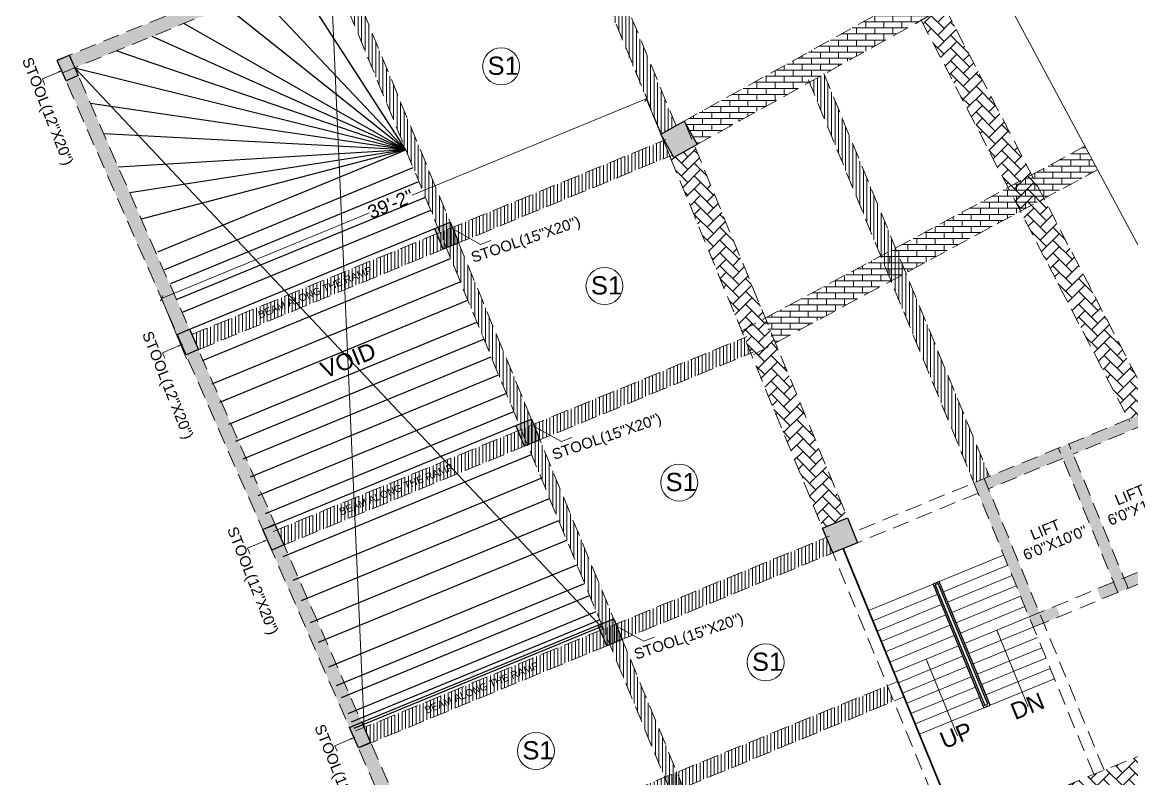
# Model space of a CAD drawing. Header units: inches. Extents: x 1182429 to 1211915, y -922309 to -906718.
# Drawn here: x 1182429 to 1183425, y -919487 to -918809 of the extents above; entities that cross this region are included whole.
import ezdxf
from ezdxf.enums import TextEntityAlignment as Align

# ---------------------------------------------------------------- set-up
doc = ezdxf.new("R2010")
doc.units = ezdxf.units.IN
doc.header["$LTSCALE"] = 6
doc.header["$PDMODE"] = 2
doc.linetypes.add('CONTINOUS', pattern=[2000000.0, 1000000.0, 1000000.0])
doc.linetypes.add('DASHED2', pattern=[0.375, 0.25, -0.125])
for name, color, linetype in [('A-CUTOUT', 3, 'CONTINOUS'), ('COLL SIZE', 160, 'Continuous'), ('DIM', 7, 'Continuous'), ('door', 5, 'Continuous'), ('FITTING', 24, 'Continuous'), ('FURNITURE', 7, 'Continuous'), ('Plot Boundary', 245, 'Continuous'), ('TW', 5, 'Continuous')]:
    doc.layers.add(name, color=color, linetype=linetype)
for name, color, linetype, lineweight in [('col hatch', 13, 'Continuous', 30), ('column', 240, 'Continuous', 25), ('v.b', 200, 'Continuous', 5), ('W', 250, 'Continuous', 5), ('wall', 7, 'Continuous', 30)]:
    doc.layers.add(name, color=color, linetype=linetype, lineweight=lineweight)
doc.styles.add('A', font='arial.ttf')
doc.styles.add('ARI', font='arial.ttf')
doc.styles.add('style1', font='arial.ttf')
doc.dimstyles.new('Copy(2) of AA', dxfattribs={"dimtxt": 12, "dimasz": 4, "dimexe": 0.18, "dimexo": 0, "dimgap": 0.09, "dimtad": 0, "dimdec": 0, "dimzin": 0, "dimdsep": 46, "dimlunit": 3, "dimtxsty": 'ARI', "dimblk": 'OBLIQUE', "dimcen": 0.09, "dimclrd": 7, "dimclre": 7, "dimclrt": 7, "dimadec": 0, "dimazin": 0, "dimtfac": 1, "dimtdec": 0, "dimtofl": 0, "dimtmove": 0, "dimatfit": 3, "dimfxl": 1, "dimtolj": 1, "dimtzin": 0, "dimlwd": 5, "dimlwe": 5, "dimarcsym": 0})
pattern_1 = [(45, (44398.922, -17805.9864), (0, 11.494727835), [24.384, -8.128]), (135, (44404.6695, -17800.239), (1e-15, 11.494727835), [24.384, -8.128])]

# ---------------------------------------------------------------- blocks, each defined once
blk = doc.blocks.new('_Oblique')
at = {"layer": 'DIM', "color": 0, "lineweight": -2}
blk.add_line((-0.5, -0.5), (0.5, 0.5), dxfattribs=at)
blk = doc.blocks.new('*D169')
at = {"layer": 'Defpoints', "color": 0, "ltscale": 6, "transparency": 16777216}
for p in [(1183011.4, -918931.62, -11738.61), (1182554.31, -919056.48), (1182576.61, -919110.65, 491.71)]:
    blk.add_point(p, dxfattribs=at)
at = {"layer": 'wall', "color": 7, "lineweight": 5, "ltscale": 6, "transparency": 16777216}
for p, q in [((1182989.1, -918877.46), (1182778.99, -918963.97)), ((1183011.4, -918931.62), (1182989.03, -918877.29)), ((1182554.31, -919056.48), (1182740.72, -918979.73)), ((1182576.61, -919110.65), (1182554.24, -919056.31))]:
    blk.add_line(p, q, dxfattribs=at)
at = {"layer": 'wall', "color": 7, "lineweight": 5, "ltscale": 6, "transparency": 16777216, "xscale": 4, "yscale": 4, "zscale": 4}
for p, rotation in [((1182989.1, -918877.46), 22.37905699583454), ((1182554.31, -919056.48), 202.3790569958345)]:
    blk.add_blockref('_Oblique', p, dxfattribs=dict(at, rotation=rotation))
at = {"layer": 'wall', "color": 7, "ltscale": 6, "transparency": 16777216, "insert": (1182759.86, -918971.85), "char_height": 12, "attachment_point": 5, "rotation": 22.37906, "style": 'ARI'}
blk.add_mtext('\\A1;39\'-2"', dxfattribs=at)

msp = doc.modelspace()

# ---------------------------------------------------------------- hatches: boundary and pattern name
at = {"layer": 'A-CUTOUT', "lineweight": 0, "ltscale": 0.3}
h = msp.add_hatch(dxfattribs=at)
h.set_pattern_fill('AR-BRSTD', color=256, scale=0.08)
h.set_pattern_definition([(0, (-20156.255, -15772.317), (0, 5.419344), []), (90, (-20156.255, -15772.317), (-8.128, 5.419344), [5.419344, -5.419344])])
h.paths.add_polyline_path([(1183270.67, -918760.25), (1183290.62, -918749.19), (1183301.99, -918770.33), (1183034.75, -918918.42), (1183023.12, -918897.42)])
h = msp.add_hatch(dxfattribs=at)
h.set_pattern_fill('AR-BRSTD', color=256, scale=0.08)
h.set_pattern_definition([(0, (-20085.908, -15950.374), (0, 5.419344), []), (90, (-20085.908, -15950.374), (-8.128, 5.419344), [5.419344, -5.419344])])
h.paths.add_polyline_path([(1183343.79, -918940.84), (1183382.49, -918920.03), (1183393.87, -918941.19), (1183105.1, -919096.47), (1183093.46, -919075.48)])
at = {"layer": 'col hatch', "lineweight": 25, "ltscale": 100, "true_color": 0x52271e}
h = msp.add_hatch(color=19, dxfattribs=at)
h.dxf.hatch_style = 1
h.paths.add_polyline_path([(1182799.38, -918993.86), (1182813.25, -918988.15), (1182820.85, -919006.65), (1182806.98, -919012.35)])
h = msp.add_hatch(color=19, dxfattribs=at)
h.dxf.hatch_style = 1
h.paths.add_polyline_path([(1182872.24, -919170.55), (1182886.11, -919164.85), (1182893.71, -919183.35), (1182879.84, -919189.05)])
h = msp.add_hatch(color=19, dxfattribs=at)
h.dxf.hatch_style = 1
h.paths.add_polyline_path([(1182946.08, -919349.62), (1182959.95, -919343.91), (1182967.56, -919362.41), (1182953.68, -919368.12)])
at = {"layer": 'COLL SIZE', "lineweight": 25, "ltscale": 100}
h = msp.add_hatch(color=256, dxfattribs=at)
h.dxf.hatch_style = 1
h.paths.add_polyline_path([(1182468.58, -918861.41), (1182460.55, -918843.09), (1182471.54, -918838.27), (1182479.57, -918856.59)])
h = msp.add_hatch(color=256, dxfattribs=at)
h.dxf.hatch_style = 1
h.paths.add_polyline_path([(1182576.32, -919107.15), (1182568.29, -919088.83), (1182579.28, -919084.01), (1182587.31, -919102.33)])
h = msp.add_hatch(color=256, dxfattribs=at)
h.dxf.hatch_style = 1
h.paths.add_polyline_path([(1182653.09, -919282.24), (1182645.06, -919263.92), (1182656.05, -919259.1), (1182664.07, -919277.42)])
h = msp.add_hatch(color=256, dxfattribs=at)
h.dxf.hatch_style = 1
h.paths.add_polyline_path([(1182730.88, -919459.68), (1182722.85, -919441.36), (1182733.84, -919436.54), (1182741.87, -919454.86)])
at = {"layer": 'column', "ltscale": 10}
h = msp.add_hatch(color=256, dxfattribs=at)
h.dxf.hatch_style = 1
h.paths.add_polyline_path([(1183002.13, -918909.06), (1183023.12, -918897.42), (1183034.75, -918918.42), (1183013.76, -918930.05)])
h = msp.add_hatch(color=256, dxfattribs=at)
h.dxf.hatch_style = 1
h.paths.add_polyline_path([(1183438.63, -919168.81), (1183484.25, -919279.8), (1183469.35, -919285.93), (1183473.15, -919295.18), (1183497.3, -919285.25), (1183444.08, -919155.76), (1183283.14, -919221.9), (1183286.94, -919231.15), (1183336.36, -919351.39), (1183360.51, -919341.47), (1183356.71, -919332.22), (1183341.81, -919338.34), (1183296.19, -919227.35), (1183362.85, -919199.99), (1183408.4, -919310.97), (1183393.5, -919317.1), (1183397.3, -919326.35), (1183436.36, -919310.3), (1183432.55, -919301.05), (1183417.65, -919307.17), (1183372.04, -919196.18)])
h = msp.add_hatch(color=256, dxfattribs=at)
h.dxf.hatch_style = 1
h.paths.add_polyline_path([(1183147.4, -919262.55), (1183169.6, -919253.43), (1183178.73, -919275.63), (1183156.53, -919284.75)])
at = {"layer": 'door', "lineweight": 0, "ltscale": 0.3}
h = msp.add_hatch(dxfattribs=at)
h.set_pattern_fill('AR-HBONE', color=256, scale=0.08)
h.set_pattern_definition(pattern_1)
h.paths.add_polyline_path([(1183396.42, -919116.08), (1183421.79, -919164.92), (1183444.08, -919155.76), (1183256.83, -918795.35), (1183235.84, -918806.99)])
h = msp.add_hatch(dxfattribs=at)
h.set_pattern_fill('AR-HBONE', color=256, scale=0.08)
h.set_pattern_definition(pattern_1)
h.paths.add_polyline_path([(1183130.62, -919221.72), (1183147.4, -919262.55), (1183169.6, -919253.43), (1183032.44, -918919.69), (1183011.13, -918930.98)])
h = msp.add_hatch(dxfattribs=at)
h.set_pattern_fill('AR-HBONE', color=256, scale=0.08)
h.set_pattern_definition([(45, (-20156.255, -15772.317), (0, 11.494727835), [24.384, -8.128]), (135, (-20150.508, -15766.5695), (1e-15, 11.494727835), [24.384, -8.128])])
h.paths.add_polyline_path([(1183299.06, -919520.95), (1183616.65, -919391.12), (1183625.92, -919413.25), (1183291.73, -919550.6), (1183282.34, -919527.74)])
at = {"layer": 'FITTING', "lineweight": 0, "ltscale": 0.3}
h = msp.add_hatch(dxfattribs=at)
h.set_pattern_fill('ANSI31', color=256, angle=45)
h.set_pattern_definition([(90, (53172.424, -17806.212), (-3.175, 0), [])])
h.paths.add_polyline_path([(1182993.42, -918887.82), (1182907.72, -918678.71), (1182921.6, -918673.02), (1183015.34, -918901.74), (1183002.13, -918909.06)])
h = msp.add_hatch(dxfattribs=at)
h.set_pattern_fill('ANSI31', color=256, angle=45)
h.set_pattern_definition([(90, (-20156.255, -15772.3168), (-3.175, 0), [])])
h.paths.add_polyline_path([(1182749.1, -918832.66), (1182717.18, -918754.78), (1182705.91, -918759.4), (1182841.16, -919087.39), (1182909.79, -919253.81), (1182984.19, -919434.23), (1183033.66, -919554.18), (1183098.47, -919711.37), (1183146.36, -919827.49), (1183177.06, -919901.95), (1183212.2, -919987.16), (1183238.18, -920050.15), (1183289.14, -920173.73), (1183324.81, -920260.22), (1183366.98, -920362.49), (1183403.4, -920450.81), (1183431.55, -920519.09), (1183443.79, -920517.29), (1183416.7, -920451.59), (1183386.32, -920377.93), (1183364.02, -920323.84), (1183337.85, -920260.38), (1183310.68, -920194.48), (1183273.17, -920103.53), (1183244.2, -920033.27), (1183219.09, -919972.39), (1183193.55, -919910.45), (1183162.28, -919834.61), (1183131.17, -919759.17), (1183100.52, -919684.86), (1183081.63, -919639.04), (1183054.11, -919572.3), (1183024.2, -919499.78), (1182998.73, -919438), (1182975.25, -919381.08), (1182945.32, -919308.49), (1182906.15, -919213.51), (1182866.17, -919116.54), (1182833.81, -919038.09), (1182788.49, -918928.17), (1182761.51, -918862.75)])
h = msp.add_hatch(dxfattribs=at)
h.set_pattern_fill('ANSI31', color=256, angle=45)
h.set_pattern_definition([(90, (53172.8308, -17805.9864), (-3.175, 0), [])])
h.paths.add_polyline_path([(1183269.39, -919188.43), (1183283.14, -919221.9), (1183297.02, -919216.2), (1183148.69, -918855.28), (1183135.48, -918862.6), (1183183.64, -918979.8), (1183239.53, -919115.79)])
h = msp.add_hatch(dxfattribs=at)
h.set_pattern_fill('ANSI31', color=256, angle=45)
h.set_pattern_definition([(90, (-20761.589, -14299.4362), (-3.175, 0), [])])
h.paths.add_polyline_path([(1182952.2, -918936.43), (1183004.52, -918914.92), (1183010.23, -918928.8), (1182667.67, -919069.58), (1182587.31, -919102.33), (1182581.42, -919088.89)])
h = msp.add_hatch(dxfattribs=at)
h.set_pattern_fill('ANSI31', color=256, angle=45)
h.set_pattern_definition([(90, (-20688.9254, -14476.2115), (-3.175, 0), [])])
h.paths.add_polyline_path([(1183024.86, -919113.2), (1183077.19, -919091.7), (1183082.89, -919105.57), (1182740.34, -919246.36), (1182664.19, -919277.68), (1182658.16, -919263.93)])
h = msp.add_hatch(dxfattribs=at)
h.set_pattern_fill('ANSI31', color=256, angle=45)
h.set_pattern_definition([(90, (-20615.297, -14655.366), (-3.175, 0), [])])
h.paths.add_polyline_path([(1183098.49, -919292.36), (1183150.82, -919270.85), (1183156.52, -919284.73), (1182813.96, -919425.51), (1182741.98, -919455.12), (1182735.96, -919441.38)])
h = msp.add_hatch(dxfattribs=at)
h.set_pattern_fill('ANSI31', color=256, angle=45)
h.set_pattern_definition([(90, (-20560.639, -14788.3607), (-3.175, 0), [])])
h.paths.add_polyline_path([(1183153.15, -919425.35), (1183205.47, -919403.85), (1183211.18, -919417.72), (1182868.62, -919558.51), (1182796.64, -919588.11), (1182790.62, -919574.37)])
at = {"layer": 'Plot Boundary', "ltscale": 10}
h = msp.add_hatch(dxfattribs=at)
h.set_pattern_fill('AR-CONC', color=250, scale=0.06)
h.set_pattern_definition([(50, (-20156.255, -15772.317), (10.93108014, -0.95634513), [1.143, -12.573]), (355, (-20156.255, -15772.317), (-2.114605285, 11.463410714), [0.9144, -10.05843505]), (100.4514447, (-20155.344, -15772.397), (8.816474825, 10.507065115), [0.97140053, -10.68541468]), (46.1842, (-20156.255, -15769.269), (16.26474245, -2.52253968), [1.7145, -18.8595]), (96.6355576, (-20154.9, -15769.479), (14.24424804, 14.84556748), [1.45710139, -16.02813649]), (351.1841512, (-20156.255, -15769.269), (14.24424804, 14.84556748), [1.37159802, -15.08758392]), (21, (-20154.731, -15770.031), (9.096863476, -6.13591189), [1.143, -12.573]), (326, (-20154.731, -15770.031), (3.7081217, 11.05127797), [0.9144, -10.0584]), (71.451445, (-20153.973, -15770.542), (12.80498516, 4.91536613), [0.97140053, -10.68539626]), (37.5, (-20156.255, -15772.317), (0.185316195, 5.073302332), [0, -9.93648, 0, -10.2108, 0, -10.0965]), (7.5, (-20156.255, -15772.317), (4.00917975, 6.01083449), [0, -5.82168, 0, -9.70788, 0, -3.8481]), (327.5, (-20159.6537, -15772.317), (8.13543571, -0.34372464), [0, -3.81, 0, -11.8872, 0, -15.7734]), (317.5, (-20161.178, -15772.317), (8.887750883, 1.525589462), [0, -4.953, 0, -7.89432, 0, -11.2014])])
h.paths.add_polyline_path([(1184025.01, -920446.88), (1184060.79, -920451.89), (1184066.18, -920464.76), (1183924.69, -920444.96), (1183716.17, -920486.17), (1183528.97, -920516.86), (1183373.38, -920539.8), (1183214.68, -920563.19), (1183021.99, -920123.68), (1182748.76, -919500.47), (1182460.55, -918843.09), (1182822.17, -918696.08), (1182994.15, -918626.33), (1183183.91, -918549.37), (1183188.46, -918560.48), (1183003.27, -918635.67), (1182826.91, -918707.28), (1182637.76, -918784.08), (1182476.5, -918849.56), (1182540.43, -918995.4), (1182612.71, -919160.26), (1182763.44, -919504.06), (1182872.47, -919752.75), (1182968.68, -919972.2), (1183051.7, -920161.57), (1183110.94, -920296.67), (1183199.04, -920497.63), (1183221.93, -920549.99), (1183381.55, -920526.46), (1183547.14, -920502.06), (1183637.36, -920489.81), (1183721.4, -920473.12), (1183849.78, -920447.61), (1183926.36, -920433.07)])

# ---------------------------------------------------------------- linework, layer by layer
at = {"layer": 'col hatch', "color": 19, "lineweight": 25, "ltscale": 100, "true_color": 0x52271e}
for points, elevation in [([(1182799.38, -918993.86), (1182813.25, -918988.15), (1182820.85, -919006.65), (1182806.98, -919012.35), (1182799.38, -918993.86)], -17295.49), ([(1182872.24, -919170.55), (1182886.11, -919164.85), (1182893.71, -919183.35), (1182879.84, -919189.05), (1182872.24, -919170.55)], -19389.59), ([(1182946.08, -919349.62), (1182959.95, -919343.91), (1182967.56, -919362.41), (1182953.68, -919368.12), (1182946.08, -919349.62)], -13535.9)]:
    msp.add_lwpolyline(points, dxfattribs=dict(at, elevation=elevation))
at = {"layer": 'COLL SIZE', "lineweight": 25, "ltscale": 100}
for points, elevation in [([(1182468.58, -918861.41), (1182460.55, -918843.09), (1182471.54, -918838.27), (1182479.57, -918856.59), (1182468.58, -918861.41)], 5509.88), ([(1182576.32, -919107.15), (1182568.29, -919088.83), (1182579.28, -919084.01), (1182587.31, -919102.33), (1182576.32, -919107.15)], -24429.34), ([(1182653.09, -919282.24), (1182645.06, -919263.92), (1182656.05, -919259.1), (1182664.07, -919277.42), (1182653.09, -919282.24)], -26409.64), ([(1182730.88, -919459.68), (1182722.85, -919441.36), (1182733.84, -919436.54), (1182741.87, -919454.86), (1182730.88, -919459.68)], -20440.63)]:
    msp.add_lwpolyline(points, dxfattribs=dict(at, elevation=elevation))
at = {"layer": 'column', "ltscale": 10}
for points, elevation in [([(1183002.13, -918909.06), (1183023.12, -918897.42), (1183034.75, -918918.42), (1183013.76, -918930.05), (1183002.13, -918909.06)], -11992), ([(1183147.4, -919262.55), (1183169.6, -919253.43), (1183178.73, -919275.63), (1183156.53, -919284.75), (1183147.4, -919262.55)], -8022.88)]:
    msp.add_lwpolyline(points, dxfattribs=dict(at, elevation=elevation))
at = {"layer": 'Plot Boundary', "color": 252, "ltscale": 10}
for p, q in [((1182773.49, -918923.28, 0), (1182674.21, -918769.48)), ((1182773.49, -918923.28, 0), (1182640.95, -918782.79, 2504.31)), ((1182773.49, -918923.28, 0), (1182611.98, -918794.55, 2966.21)), ((1182773.49, -918923.28, 0), (1182574.21, -918809.89, 3568.34)), ((1182773.49, -918923.28), (1182545.74, -918821.45, 4022.32)), ((1182773.49, -918923.28), (1182513.49, -918834.54, 4536.38)), ((1182476.49, -918849.56, 5348.28), (1182773.49, -918923.28)), ((1182773.49, -918923.28, 0), (1182490.53, -918881.57, 4890.14)), ((1182773.49, -918923.28, 0), (1182502.55, -918908.99, 4497.75)), ((1182773.49, -918923.28, 0), (1182515.57, -918938.7, 4072.61)), ((1182773.49, -918923.28, 0), (1182525.72, -918961.84, 3741.43)), ((1182773.49, -918923.28, 0), (1182536.09, -918985.5, 3402.8)), ((1182550.86, -919014.78, -6495.07), (1182773.49, -918923.28)), ((1182557.37, -919030.56, -15068.69), (1182780, -918939.06, -8573.62)), ((1182562.58, -919043.2, -15107.79), (1182785.21, -918951.71, -8612.71)), ((1182568.35, -919057.19, -15151.03), (1182790.98, -918965.69, -8655.95)), ((1182573.2, -919068.95, -15187.41), (1182795.83, -918977.46, -8692.34)), ((1182576.74, -919085.35, -23790.57), (1182799.38, -918993.86, -17295.49)), ((1182591.03, -919112.19, -15321.12), (1182813.66, -919020.7, -8826.05)), ((1182599.64, -919133.08, -15385.72), (1182822.28, -919041.58, -8890.64)), ((1182606.47, -919149.64, -15436.92), (1182829.1, -919058.14, -8941.85)), ((1182614.55, -919169.24, -15497.53), (1182837.19, -919077.74, -9002.46)), ((1182620.92, -919184.68, -15545.29), (1182843.56, -919093.19, -9050.22)), ((1182627.43, -919200.45, -15594.06), (1182850.06, -919108.96, -9098.99)), ((1182634.09, -919216.62, -15644.05), (1182856.72, -919125.12, -9148.97)), ((1182640.96, -919233.28, -15695.57), (1182863.6, -919141.78, -9200.5)), ((1182647.66, -919249.53, -15745.81), (1182870.29, -919158.03, -9250.74)), ((1182649.61, -919262.05, -25884.66), (1182872.24, -919170.55, -19389.59)), ((1182663.52, -919287.99, -15864.77), (1182886.16, -919196.5, -9369.69)), ((1182672.26, -919309.18, -15930.28), (1182894.89, -919217.68, -9435.2)), ((1182679.8, -919327.46, -15986.81), (1182902.43, -919235.96, -9491.74)), ((1182687.94, -919347.19, -16047.83), (1182910.57, -919255.7, -9552.76)), ((1182695.23, -919364.87, -16102.5), (1182917.86, -919273.37, -9607.42)), ((1182704.36, -919387.02, -16170.98), (1182926.99, -919295.52, -9675.91)), ((1182711.21, -919403.64, -16222.39), (1182933.85, -919312.14, -9727.31)), ((1182715.66, -919414.42, -16255.71), (1182938.29, -919322.92, -9760.63)), ((1182721.61, -919428.85, -16300.35), (1182944.24, -919337.35, -9805.28)), ((1182724.68, -919436.29, -16323.34), (1182947.31, -919344.79, -9828.27)), ((1182726.2, -919439.98, -20030.97), (1182948.83, -919348.49, -13535.9)), ((1182727.05, -919442.04, -16341.15), (1182949.68, -919350.55, -9846.07))]:
    msp.add_line(p, q, dxfattribs=at)
at = {"layer": 'TW', "ltscale": 10, "elevation": -4053.76}
msp.add_lwpolyline([(1183292.01, -919423.68), (1183297.56, -919421.4), (1183251.94, -919310.41), (1183246.39, -919312.69), (1183292.01, -919423.68)], dxfattribs=at)
msp.add_lwpolyline([(1183292.82, -919421.72), (1183295.6, -919420.58), (1183251.12, -919312.36), (1183248.35, -919313.5)], close=True, dxfattribs=at)
at = {"layer": 'v.b', "linetype": 'DASHED2', "ltscale": 10}
for p, q in [((1182460.42, -918842.78, 5515.54), (1183183.91, -918549.37, -6224.45)), ((1182465.37, -918854.08, 5303.58), (1183188.46, -918560.48, -6224.45)), ((1182916.32, -918658.92, -6109.33), (1183016.41, -918903.14, -11119.4)), ((1182902.44, -918664.6, -6109.33), (1183002.53, -918908.83, -11119.4)), ((1183002.13, -918909.06, -11992), (1183290.62, -918749.19)), ((1182704.86, -918756.84, -8010.11), (1183431.57, -920519.13, -13459.78)), ((1183443.79, -920517.29, -13459.78), (1182715.97, -918752.32, -8010.11)), ((1183013.76, -918930.05, -11992), (1183301.99, -918770.33)), ((1183256.83, -918795.35, -8022.88), (1183444.08, -919155.76, -4053.76)), ((1183235.54, -918806.42, -8022.88), (1183422.78, -919166.83, -4053.76)), ((1182471.54, -918838.27, 5509.88), (1183226.99, -920561.37, -19150.04)), ((1182460.55, -918843.09, 5509.88), (1183214.68, -920563.19, -19470.42)), ((1183134.59, -918860.45, -8112.26), (1183283.14, -919221.9, -4053.76)), ((1183148.47, -918854.74, -8112.26), (1183297.02, -919216.2, -4053.76)), ((1183024.32, -918899.93, -11992), (1183169.6, -919253.43, -8022.88)), ((1183002.13, -918909.06, -11992), (1183147.4, -919262.55, -8022.88)), ((1182581.07, -919088.98, -24124.6), (1183006.85, -918914, -11702.91)), ((1183074.26, -919085.8, -14805.45), (1183382.49, -918920.03)), ((1182587.43, -919102.59, -24105.44), (1183012.55, -918927.87, -11702.91)), ((1183085.63, -919106.94, -14805.45), (1183393.87, -918941.19)), ((1182654.38, -919265.49, -26199.54), (1183079.5, -919090.78, -13797.01)), ((1182660.08, -919279.37, -26199.54), (1183085.2, -919104.65, -13797.01)), ((1183444.08, -919155.76, -4053.76), (1183174.92, -919266.38, -8022.88)), ((1183438.63, -919168.81, -4053.76), (1183372.04, -919196.18, -4053.76)), ((1183421.47, -919316.47, -6021.02), (1183368.24, -919186.93, -4053.76)), ((1183412.23, -919320.28, -6021.02), (1183358.99, -919190.73, -4053.76)), ((1183362.79, -919199.98, -4053.76), (1183296.19, -919227.35, -4053.76)), ((1183399.81, -919479.47, -8022.88), (1183292.39, -919218.1, -4053.76)), ((1183390.56, -919483.27, -8022.88), (1183283.14, -919221.9, -4053.76)), ((1183286.94, -919231.15, -4053.76), (1183167.63, -919280.19, -8022.88)), ((1183262.07, -919541.57, -8022.88), (1183147.4, -919262.55, -8022.88)), ((1182728.43, -919444.47, -20345.85), (1183153.55, -919269.76, -7943.32)), ((1183332.58, -919342.2, -6021.02), (1183493.52, -919276.05, -6021.02)), ((1182734.13, -919458.35, -20345.85), (1183159.25, -919283.63, -7943.32)), ((1183269.39, -919533.06, -4053.76), (1183165.78, -919280.95, -4053.76)), ((1183336.38, -919351.45, -6021.02), (1183497.32, -919285.3, -6021.02)), ((1183260.14, -919536.87, -8022.88), (1183616.79, -919391.06)), ((1182789.61, -919574.79, -16456.29), (1183214.73, -919400.07, -4053.76)), ((1182795.31, -919588.66, -16456.29), (1183220.43, -919413.94, -4053.76))]:
    msp.add_line(p, q, dxfattribs=at)
at = {"layer": 'W', "color": 1, "ltscale": 10}
for p, q in [((1182735.96, -919441.38, -20126.12), (1182705.91, -918759.4, 1667.62)), ((1182476.5, -918849.56, 5348.21), (1182950.74, -919353.11, -13860.18)), ((1183309.75, -919286.65, -4053.76), (1183251.94, -919310.41, -4053.76)), ((1183313.55, -919295.9, -4053.76), (1183255.74, -919319.66, -4053.76)), ((1183317.35, -919305.15, -4053.76), (1183259.54, -919328.91, -4053.76)), ((1183246.39, -919312.69, -4053.76), (1183188.58, -919336.45, -4053.76)), ((1183321.15, -919314.4, -4053.76), (1183263.35, -919338.15, -4053.76)), ((1183250.19, -919321.94, -4053.76), (1183192.39, -919345.69, -4053.76)), ((1183324.96, -919323.65, -4053.76), (1183267.15, -919347.4, -4053.76)), ((1183254, -919331.19, -4053.76), (1183196.19, -919354.94, -4053.76)), ((1183328.76, -919332.9, -4053.76), (1183270.95, -919356.65, -4053.76)), ((1183257.8, -919340.44, -4053.76), (1183199.99, -919364.19, -4053.76)), ((1183332.56, -919342.14, -4053.76), (1183274.75, -919365.9, -4053.76)), ((1183261.6, -919349.68, -4053.76), (1183203.79, -919373.44, -4053.76)), ((1183336.36, -919351.39, -4053.76), (1183278.55, -919375.15, -4053.76)), ((1183265.4, -919358.93, -4053.76), (1183207.59, -919382.69, -4053.76)), ((1183269.2, -919368.18, -4053.76), (1183211.39, -919391.94, -4053.76)), ((1183340.16, -919360.64, -4053.76), (1183282.35, -919384.4, -4053.76)), ((1183273, -919377.43, -4053.76), (1183215.19, -919401.19, -4053.76)), ((1183343.96, -919369.89, -4053.76), (1183286.15, -919393.65, -4053.76)), ((1183276.8, -919386.68, -4053.76), (1183218.99, -919410.44, -4053.76)), ((1183347.76, -919379.14, -4053.76), (1183289.95, -919402.9, -4053.76)), ((1183280.6, -919395.93, -4053.76), (1183222.8, -919419.69, -4053.76)), ((1183351.56, -919388.39, -4053.76), (1183293.76, -919412.15, -4053.76)), ((1183355.37, -919397.64, -4053.76), (1183297.56, -919421.4, -4053.76)), ((1183284.41, -919405.18, -4053.76), (1183226.6, -919428.94, -4053.76)), ((1183288.21, -919414.43, -4053.76), (1183230.4, -919438.19, -4053.76)), ((1183292.01, -919423.68, -4053.76), (1183234.2, -919447.44, -4053.76))]:
    msp.add_line(p, q, dxfattribs=at)
at = {"layer": 'W', "ltscale": 10}
msp.add_lwpolyline([(1183140.07, -918467.61), (1183438.09, -919023.42)], dxfattribs=at)
for centre in [(1182858.95, -918848.33), (1182951.65, -919045.36), (1183018.69, -919221.71), (1183096.2, -919382.95), (1182890.18, -919462.43)]:
    msp.add_circle(centre, 16.6, dxfattribs=at)
at = {"layer": 'wall', "color": 5, "ltscale": 6}
msp.add_line((1183165.78, -919280.95, -4053.76), (1183269.39, -919533.06, -8022.88), dxfattribs=at)

# ---------------------------------------------------------------- texts
at = {"style": 'A'}
for p in [(1182846.79, -918855.93), (1182939.49, -919052.97), (1183006.53, -919229.32), (1183084.04, -919390.55), (1182878.02, -919470.03)]:
    msp.add_text('S1', height=16.356, dxfattribs=at).set_placement(p)
at = {"layer": 'FURNITURE', "style": 'style1'}
for p in [(1182693.16, -919054.07, 3345.87), (1182766.02, -919230.77, 1257.91), (1182842.62, -919408.7, 7185.94)]:
    msp.add_text('BEAM ALONG THE RAMP', height=6.4896, rotation=22.02246, dxfattribs=at).set_placement(p, align=Align.CENTER)
at = {"layer": 'wall', "lineweight": 25, "style": 'ARI'}
for s, height, rotation, p in [('STOOL(12"X20")', 9.6, 291.6155, (1182428.97, -918842.58, 25469.47)), ('STOOL(15"X20")', 9.6, 18.92687, (1182833.94, -919024.64, -18116.29)), ('STOOL(12"X20")', 9.6, 291.6155, (1182536.71, -919088.31, -4469.67)), ('VOID', 15, 22.34156, (1182700.86, -919128.56, -16004.9)), ('STOOL(15"X20")', 9.6, 18.92687, (1182906.59, -919201.42, -20210.39)), ('6\'0"X10\'0"', 9.6, 22.34156, (1183405.5, -919260.5, -13103.36)), ('LIFT', 9.6, 22.34156, (1183412.03, -919242.38, -13103.36)), ('LIFT', 9.6, 22.34156, (1183336.19, -919273.55, -13103.36)), ('STOOL(12"X20")', 9.6, 291.6155, (1182612.97, -919263.62, -6449.98)), ('6\'0"X10\'0"', 9.6, 22.34156, (1183329.66, -919291.67, -13103.36)), ('STOOL(15"X20")', 9.6, 18.92687, (1182980.22, -919380.57, -14356.69)), ('DN', 15, 22.34156, (1183319.95, -919434.92, -15961.13)), ('UP', 15, 22.34156, (1183256.59, -919460.96, -15961.13)), ('STOOL(12"X20")', 9.6, 291.6155, (1182691.27, -919440.84, -480.96))]:
    msp.add_text(s, height=height, rotation=rotation, dxfattribs=at).set_placement(p)

# ---------------------------------------------------------------- dimensions: what is measured, and where the dimension line sits
at = {"layer": 'wall', "color": 2, "ltscale": 6}
dim = msp.add_linear_dim(base=(1182554.31, -919056.48), p1=(1183011.4, -918931.62, -11738.61), p2=(1182576.61, -919110.65, 491.71), angle=202.37906, dimstyle='Copy(2) of AA', override={"dimfxl": 0.18, "dimarcsym": 1}, dxfattribs=at)
dim.commit()
dim.dimension.update_dxf_attribs({"geometry": '*D169', "text_midpoint": (1182759.86, -918971.85), "dimtype": 129})

# ---------------------------------------------------------------- leaders
at = {"layer": 'W', "lineweight": 30, "ltscale": 10}
for points in [[(1183303.65, -919354.02, -4053.76), (1183331.76, -919422.83, -4053.76)], [(1183240.3, -919380.06, -4053.76), (1183268.41, -919448.86, -4053.76)]]:
    msp.add_leader(points, dimstyle='Copy(2) of AA', override={"dimgap": 0.09, "dimtad": 0}, dxfattribs=at)
at = {"layer": 'wall', "color": 5, "ltscale": 6}
for points in [[(1182465.31, -918851.93, 31770.22), (1182447.52, -918859.44, 31770.22), (1182449.4, -918864.48, 31770.22)], [(1182818.16, -918995.71, -16593.67), (1182840.58, -919008.04, -16593.67), (1182849.84, -919004.52, -16593.67)], [(1182573.05, -919097.66, 1831.07), (1182555.26, -919105.18, 1831.07), (1182557.14, -919110.21, 1831.07)], [(1182890.81, -919172.49, -18687.77), (1182913.23, -919184.82, -18687.77), (1182922.49, -919181.3, -18687.77)], [(1182649.31, -919272.98, -149.24), (1182631.52, -919280.49, -149.24), (1182633.4, -919285.53, -149.24)], [(1182964.44, -919351.65, -12834.08), (1182986.86, -919363.98, -12834.08), (1182996.12, -919360.46, -12834.08)], [(1182727.6, -919450.2, 5819.78), (1182709.82, -919457.71, 5819.78), (1182711.7, -919462.75, 5819.78)]]:
    msp.add_leader(points, dimstyle='Copy(2) of AA', override={"dimgap": 0.09, "dimtad": 0, "dimfxl": 0.18, "dimarcsym": 1}, dxfattribs=at)

doc.saveas('drawing.dxf')
